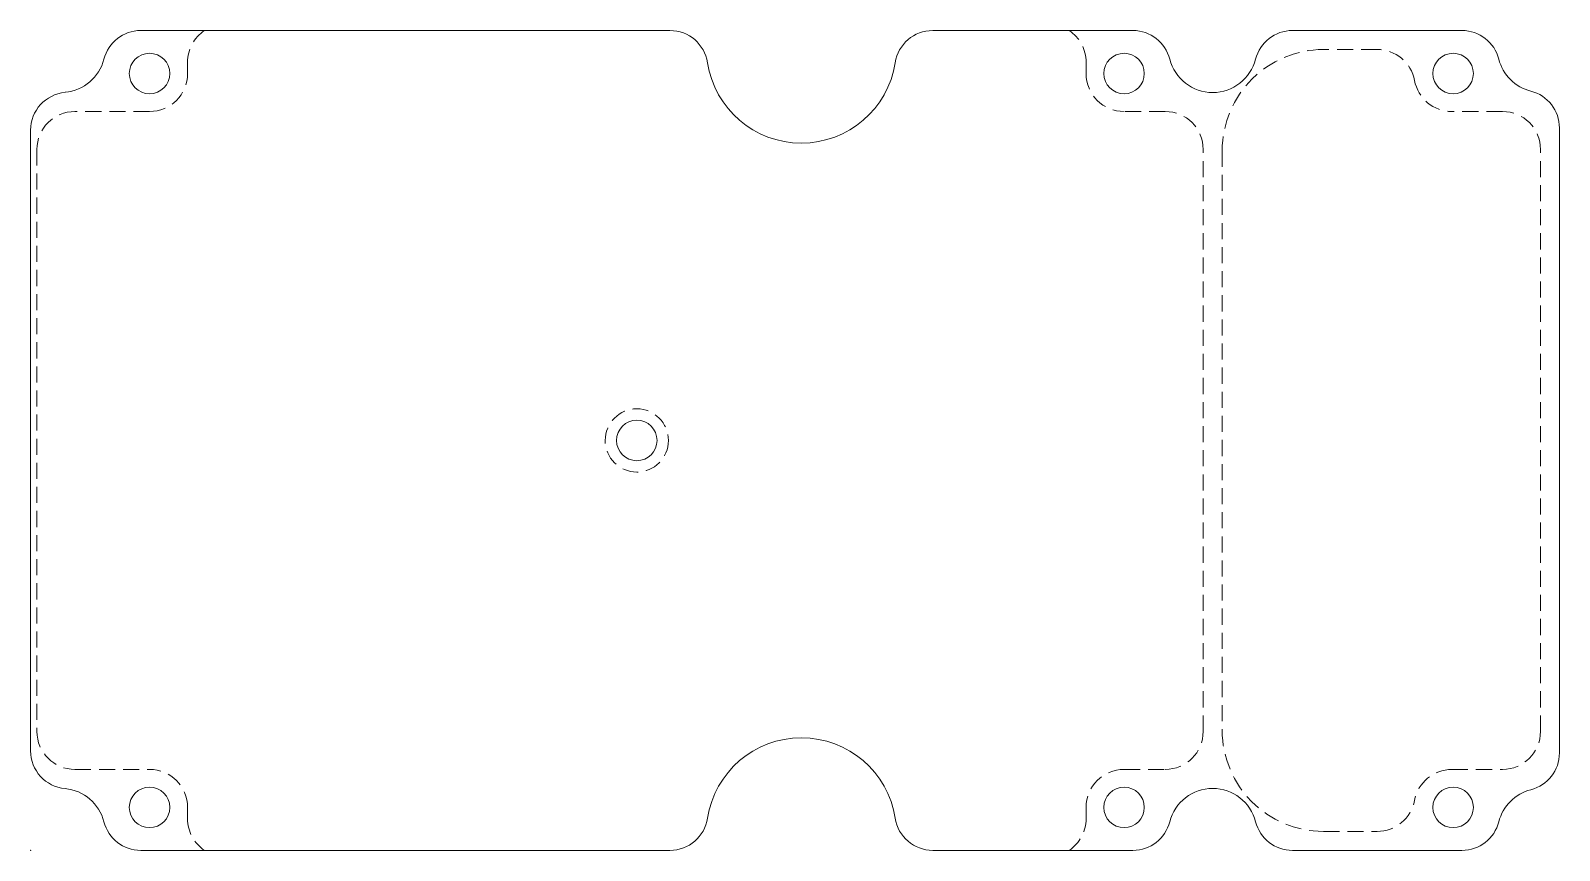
# Model space of a CAD drawing. Header units: millimetres. Extents: x 46 to 167, y 148 to 212.
import ezdxf

# ---------------------------------------------------------------- set-up
doc = ezdxf.new("R2010")
doc.units = ezdxf.units.MM
doc.header["$PDSIZE"] = -1
doc.linetypes.add('HIDDEN', pattern=[1.905, 1.27, -0.635])
doc.layers.add('FORMAT', color=7, linetype='Continuous')

msp = doc.modelspace()

# ---------------------------------------------------------------- linework, layer by layer
at = {"color": 7, "linetype": 'Continuous', "lineweight": 0}
for p, q in [((96.64, 212.48), (54.82, 212.48)), ((133.22, 212.48), (117.4, 212.48)), ((159.22, 212.48), (145.82, 212.48)), ((46.12, 204.6), (46.12, 155.55)), ((166.92, 155.38), (166.92, 204.78)), ((54.82, 147.68), (96.64, 147.68)), ((117.4, 147.68), (133.22, 147.68)), ((145.82, 147.68), (159.22, 147.68))]:
    msp.add_line(p, q, dxfattribs=at)
for centre in [(55.52, 209.08), (132.52, 209.08), (158.52, 209.08), (94.02, 180.08), (55.52, 151.08), (132.52, 151.08), (158.52, 151.08)]:
    msp.add_circle(centre, 1.6, dxfattribs=at)
for centre, radius, start, end in [((54.82, 209.48), 3, 90, 165.75), ((96.64, 209.48), 3, 8.7649, 90), ((117.4, 209.48), 3, 90, 171.2351), ((133.22, 209.48), 3, 14.25, 90), ((145.82, 209.48), 3, 90, 165.75), ((159.22, 209.48), 3, 14.25, 90), ((48.52, 211.08), 3.5, 275.2964, 345.75), ((139.52, 211.08), 3.5, 194.25, 345.75), ((165.52, 211.08), 3.5, 194.25, 255.75), ((107.02, 211.08), 7.5, 188.7649, 351.2351), ((49.12, 204.6), 3, 95.2964, 180), ((163.92, 204.78), 3, 0, 75.75), ((107.02, 149.08), 7.5, 8.7649, 171.2351), ((49.12, 155.55), 3, 180, 264.7036), ((163.92, 155.38), 3, 284.25, 0), ((48.52, 149.08), 3.5, 14.25, 84.7036), ((139.52, 149.08), 3.5, 14.25, 165.75), ((165.52, 149.08), 3.5, 104.25, 165.75), ((54.82, 150.68), 3, 194.25, 270), ((96.64, 150.68), 3, 270, 351.2351), ((117.4, 150.68), 3, 188.7649, 270), ((133.22, 150.68), 3, 270, 345.75), ((145.82, 150.68), 3, 194.25, 270), ((159.22, 150.68), 3, 270, 345.75)]:
    msp.add_arc(centre, radius, start, end, dxfattribs=at)
at = {"lineweight": 0}
msp.add_point((46.12, 147.68), dxfattribs=at)
at = {"layer": 'FORMAT', "linetype": 'HIDDEN', "lineweight": 0}
for p, q in [((152.52, 210.98), (148.27, 210.98)), ((58.52, 209.98), (58.52, 209.08)), ((129.52, 209.98), (129.52, 209.08)), ((55.52, 206.08), (49.62, 206.08)), ((135.77, 206.08), (132.52, 206.08)), ((162.42, 206.08), (158.42, 206.08)), ((46.62, 203.08), (46.62, 157.08)), ((138.77, 157.08), (138.77, 203.08)), ((140.27, 202.98), (140.27, 157.18)), ((165.42, 157.08), (165.42, 203.08)), ((49.62, 154.08), (55.52, 154.08)), ((132.52, 154.08), (135.77, 154.08)), ((158.42, 154.08), (162.42, 154.08)), ((58.52, 151.08), (58.52, 150.18)), ((129.52, 150.18), (129.52, 151.08)), ((148.27, 149.18), (152.52, 149.18))]:
    msp.add_line(p, q, dxfattribs=at)
msp.add_circle((94.02, 180.08), 2.5, dxfattribs=at)
for centre, radius, start, end in [((61.52, 209.98), 3, 123.5573, 180), ((126.52, 209.98), 3, 0, 56.4427), ((148.27, 202.98), 8, 90, 180), ((152.52, 207.98), 3, 10.564, 90), ((55.52, 209.08), 3, 270, 0), ((132.52, 209.08), 3, 180, 270), ((158.42, 209.08), 3, 190.564, 270), ((49.62, 203.08), 3, 90, 180), ((135.77, 203.08), 3, 0, 90), ((162.42, 203.08), 3, 0, 90), ((49.62, 157.08), 3, 180, 270), ((135.77, 157.08), 3, 270, 0), ((148.27, 157.18), 8, 180, 270), ((162.42, 157.08), 3, 270, 0), ((55.52, 151.08), 3, 0, 90), ((132.52, 151.08), 3, 90, 180), ((158.42, 151.08), 3, 90, 169.436), ((152.52, 152.18), 3, 270, 349.436), ((61.52, 150.18), 3, 180, 236.4427), ((126.52, 150.18), 3, 303.5573, 0)]:
    msp.add_arc(centre, radius, start, end, dxfattribs=at)

doc.saveas('drawing.dxf')
